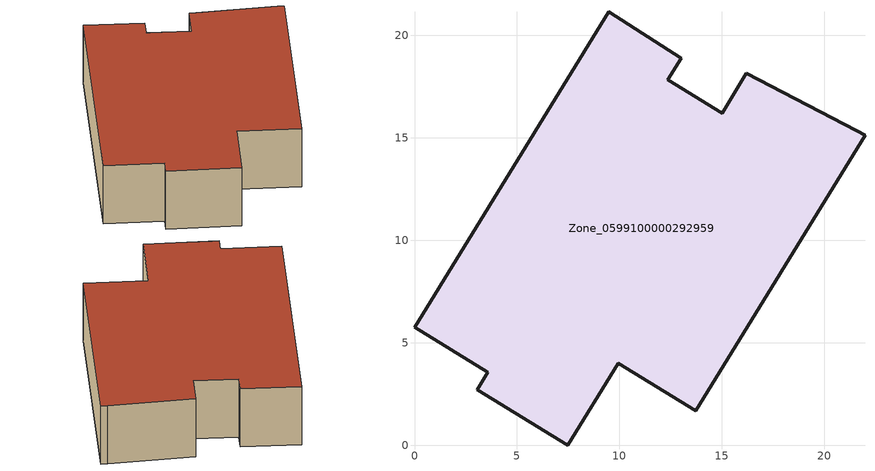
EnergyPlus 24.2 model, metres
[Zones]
Zone_0599100000292959
 floor ground (C_G): 3.58,3.55 0,5.75 9.48,21.16 13.02,18.9 12.36,17.83 15.01,16.21 16.2,18.14 21.6,15.36 21.99,15.12 13.72,1.68 9.95,4 7.49,0 3.06,2.72 z0
 wall outside (C_F): 7.49,0 9.95,4 13.72,1.68 21.99,15.12 21.6,15.36 16.2,18.14 15.01,16.21 12.36,17.83 13.02,18.9 9.48,21.16 0,5.75 3.58,3.55 3.06,2.72 7.49,0 z0:4.65
 roof outside (C_R): 21.6,15.36 16.2,18.14 15.01,16.21 12.36,17.83 13.02,18.9 9.48,21.16 0,5.75 3.58,3.55 3.06,2.72 7.49,0 9.95,4 13.72,1.68 21.99,15.12 z4.65
[BUILDING]
Pand.0599100000292959: North Axis=0; Terrain=City; Loads Convergence Tolerance Value=0.04; Temperature Convergence Tolerance Value=0.4; Solar Distribution=FullExterior; Maximum Number of Warmup Days=25; Minimum Number of Warmup Days=1
[Site:Location]
Rotterdam.The.Hague.AP_ZH_NLD Design_Conditions: Latitude=51.96; Longitude=4.45; Time Zone=1; Elevation=-4.5
[SITE:GROUNDTEMPERATURE:BUILDINGSURFACE]
18, 18, 18, 18, 18, 18, 18, 18, 18, 18, 18, 18
[MATERIAL] Thermal Absorptance=0.9; Solar Absorptance=0.7; Visible Absorptance=0.7
Name | Roughness | Thickness | Conductivity | Density | Specific Heat
G.D.1965-1974 | MediumSmooth | 0.15 | 0.882353 | 540 | 1210
F.D.1965-1974 | Rough | 0.3 | 0.697674 | 1920 | 840
R.D.1965-1974 | MediumRough | 0.2 | 0.232558 | 1500 | 1000
[CONSTRUCTION]
C_G: G.D.1965-1974
C_F: F.D.1965-1974
C_R: R.D.1965-1974
[ZONE]
Zone_0599100000292959: Type=1; Multiplier=1; Ceiling Height=Autocalculate; Volume=Autocalculate; Floor Area=autocalculate; Part of Total Floor Area=Yes
[ZONEINFILTRATION:DESIGNFLOWRATE]
Infil_Zone_0599100000292959: Zone or ZoneList or Space or SpaceList=Zone_0599100000292959; Schedule=AlwaysOn; Design Flow Rate Calculation Method=Flow/Area; Flow Rate per Floor Area=0.0042; Constant Term Coefficient=1; Temperature Term Coefficient=0; Velocity Term Coefficient=0; Velocity Squared Term Coefficient=0
[HVACTEMPLATE:ZONE:IDEALLOADSAIRSYSTEM]
Zone_0599100000292959: Maximum Heating Supply Air Temperature=50; Minimum Cooling Supply Air Temperature=13; Maximum Heating Supply Air Humidity Ratio=0.0156; Minimum Cooling Supply Air Humidity Ratio=0.0077; Heating Limit=NoLimit; Cooling Limit=NoLimit; Dehumidification Control Type=ConstantSensibleHeatRatio; Cooling Sensible Heat Ratio=0.7; Dehumidification Setpoint=60; Humidification Control Type=None; Humidification Setpoint=30; Outdoor Air Method=None; Outdoor Air Flow Rate per Person=0.00944; Outdoor Air Flow Rate per Zone Floor Area=0; Outdoor Air Flow Rate per Zone=0; Demand Controlled Ventilation Type=None; Outdoor Air Economizer Type=NoEconomizer; Heat Recovery Type=None; Sensible Heat Recovery Effectiveness=0.7; Latent Heat Recovery Effectiveness=0.65
[ZONECONTROL:THERMOSTAT]
ThermostatControl_Zone_0599100000292959: Zone or ZoneList=Zone_0599100000292959; Control Type Schedule=DualSetpointControlType; Control 1=Thermostat_Zone_0599100000292959; Temperature Difference Between Cutout And Setpoint=0
[THERMOSTATSETPOINT:DUALSETPOINT]
Thermostat_Zone_0599100000292959: Heating Setpoint Temperature Schedule=HeatingSetpoint_Zone_0599100000292959; Cooling Setpoint Temperature Schedule=CoolingSetpoint_Zone_0599100000292959
[SCHEDULE:COMPACT]
HeatingSetpoint_Zone_0599100000292959: Through: 12/31, For: AllDays, Until: 24:00, 21
CoolingSetpoint_Zone_0599100000292959: Through: 12/31, For: AllDays, Until: 24:00, 24
DualSetpointControlType: Through: 12/31, For: AllDays, Until: 24:00, 4
AlwaysOn: Through: 12/31, For: AllDays, Until: 24:00, 1
